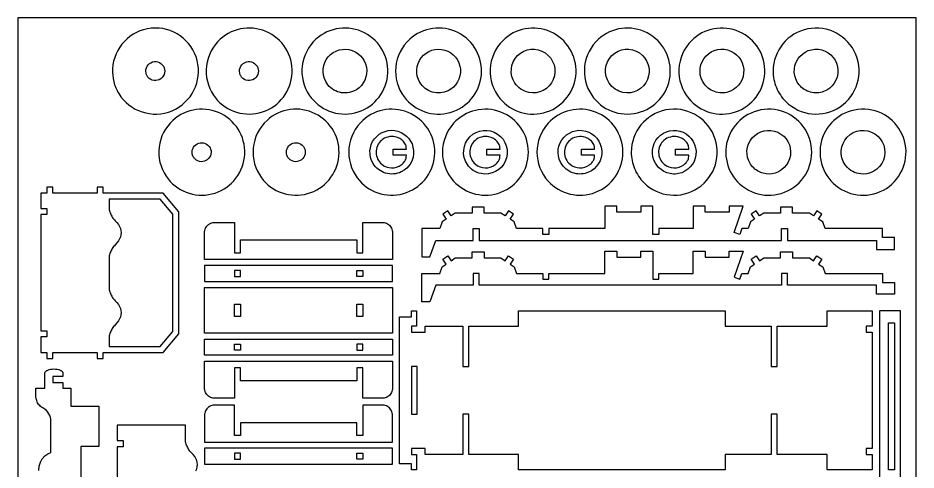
# Model space of a CAD drawing. Extents: x 10.4 to 29.2, y 11.5 to 31.7.
# Drawn here: x 10.4 to 29.18, y 22.24 to 31.69 of the extents above; entities that cross this region are included whole.
import ezdxf

# ---------------------------------------------------------------- set-up
doc = ezdxf.new("R2010")
doc.units = 0
doc.header["$MEASUREMENT"] = 0
doc.layers.get('0').update_dxf_attribs({"linetype": 'CONTINUOUS'})

msp = doc.modelspace()

# ---------------------------------------------------------------- linework, layer by layer
for points in [[(10.401, 11.533), (29.181, 11.533), (29.181, 31.691), (10.401, 31.691)], [(10.879, 24.7), (11.005, 24.7), (11.005, 24.574), (11.13, 24.574), (11.13, 24.7), (12.056, 24.7), (12.056, 24.574), (12.181, 24.574), (12.181, 24.7), (13.434, 24.7), (13.767, 25.09), (13.767, 27.638), (13.434, 28.028), (12.181, 28.028), (12.181, 28.153), (12.056, 28.153), (12.056, 28.028), (11.13, 28.028), (11.13, 28.153), (11.005, 28.153), (11.005, 28.028), (10.879, 28.028), (10.88, 27.705), (11.005, 27.705), (11.005, 27.58), (10.88, 27.58), (10.88, 25.147), (11.005, 25.147), (11.005, 25.022), (10.88, 25.022)], [(12.307, 24.825), (13.376, 24.825), (13.641, 25.136), (13.641, 27.591), (13.376, 27.902), (12.307, 27.902), (12.307, 27.705), (12.311, 27.682), (12.316, 27.659), (12.323, 27.636), (12.331, 27.613), (12.34, 27.591), (12.35, 27.569), (12.361, 27.548), (12.373, 27.528), (12.386, 27.508), (12.401, 27.489), (12.416, 27.47), (12.432, 27.453), (12.469, 27.414), (12.5, 27.374), (12.525, 27.332), (12.542, 27.29), (12.553, 27.248), (12.557, 27.204), (12.554, 27.16), (12.543, 27.116), (12.526, 27.072), (12.501, 27.029), (12.47, 26.988), (12.432, 26.947), (12.416, 26.93), (12.401, 26.911), (12.386, 26.892), (12.373, 26.872), (12.361, 26.852), (12.35, 26.831), (12.34, 26.809), (12.331, 26.787), (12.323, 26.764), (12.316, 26.741), (12.311, 26.718), (12.307, 26.695), (12.307, 26.032), (12.311, 26.009), (12.316, 25.986), (12.323, 25.963), (12.331, 25.94), (12.34, 25.918), (12.35, 25.897), (12.361, 25.875), (12.373, 25.855), (12.386, 25.835), (12.401, 25.816), (12.416, 25.797), (12.432, 25.78), (12.469, 25.741), (12.5, 25.701), (12.525, 25.66), (12.542, 25.617), (12.553, 25.575), (12.557, 25.532), (12.554, 25.487), (12.543, 25.443), (12.526, 25.399), (12.501, 25.357), (12.47, 25.315), (12.432, 25.275), (12.416, 25.257), (12.401, 25.238), (12.386, 25.219), (12.373, 25.199), (12.361, 25.179), (12.35, 25.158), (12.34, 25.136), (12.331, 25.114), (12.323, 25.092), (12.316, 25.069), (12.311, 25.045), (12.307, 25.022)], [(18.846, 26.696), (19.012, 26.696), (19.137, 27.041), (19.919, 27.041), (19.92, 27.291), (20.045, 27.291), (20.045, 27.041), (26.37, 27.041), (26.37, 27.291), (26.495, 27.291), (26.495, 27.041), (28.354, 27.041), (28.354, 26.852), (28.729, 26.852), (28.729, 27.102), (28.479, 27.102), (28.479, 27.291), (27.277, 27.291), (27.229, 27.428), (27.142, 27.485), (27.212, 27.59), (27.107, 27.659), (27.038, 27.554), (26.952, 27.612), (26.599, 27.612), (26.599, 27.737), (26.349, 27.737), (26.349, 27.612), (25.996, 27.612), (25.909, 27.554), (25.84, 27.659), (25.736, 27.59), (25.805, 27.485), (25.719, 27.428), (25.671, 27.291), (25.538, 27.291), (25.494, 27.166), (25.376, 27.208), (25.568, 27.754), (25.273, 27.754), (25.273, 27.629), (24.773, 27.629), (24.773, 27.754), (24.522, 27.754), (24.522, 27.291), (23.802, 27.291), (23.802, 27.166), (23.676, 27.166), (23.676, 27.754), (23.426, 27.754), (23.426, 27.629), (22.925, 27.629), (22.925, 27.754), (22.675, 27.754), (22.675, 27.291), (21.504, 27.291), (21.504, 27.166), (21.379, 27.166), (21.379, 27.291), (20.826, 27.291), (20.779, 27.428), (20.692, 27.485), (20.761, 27.59), (20.657, 27.659), (20.588, 27.554), (20.501, 27.612), (20.149, 27.612), (20.149, 27.737), (19.898, 27.737), (19.898, 27.612), (19.546, 27.612), (19.459, 27.554), (19.39, 27.659), (19.286, 27.59), (19.355, 27.485), (19.268, 27.428), (19.221, 27.291), (18.846, 27.291)], [(14.301, 26.639), (14.301, 27.2), (14.303, 27.225), (14.307, 27.25), (14.314, 27.274), (14.324, 27.297), (14.336, 27.319), (14.351, 27.339), (14.368, 27.358), (14.387, 27.374), (14.408, 27.388), (14.431, 27.399), (14.454, 27.408), (14.478, 27.414), (14.926, 27.414), (14.926, 26.784), (15.051, 26.784), (15.051, 27.049), (17.484, 27.049), (17.484, 26.784), (17.609, 26.784), (17.609, 27.414), (18.057, 27.414), (18.081, 27.408), (18.105, 27.399), (18.127, 27.388), (18.148, 27.374), (18.167, 27.358), (18.184, 27.339), (18.199, 27.319), (18.211, 27.297), (18.221, 27.274), (18.228, 27.25), (18.233, 27.225), (18.234, 27.2), (18.234, 26.639)], [(18.846, 25.757), (18.846, 26.352), (19.221, 26.352), (19.268, 26.489), (19.355, 26.546), (19.286, 26.651), (19.39, 26.72), (19.459, 26.615), (19.546, 26.673), (19.898, 26.673), (19.898, 26.798), (20.149, 26.798), (20.149, 26.673), (20.501, 26.673), (20.588, 26.615), (20.657, 26.72), (20.761, 26.651), (20.692, 26.546), (20.779, 26.489), (20.826, 26.352), (21.379, 26.352), (21.379, 26.227), (21.504, 26.227), (21.504, 26.352), (22.675, 26.352), (22.675, 26.815), (22.925, 26.815), (22.925, 26.69), (23.426, 26.69), (23.426, 26.815), (23.676, 26.815), (23.676, 26.227), (23.802, 26.227), (23.802, 26.352), (24.522, 26.352), (24.522, 26.815), (24.773, 26.815), (24.773, 26.69), (25.273, 26.69), (25.273, 26.815), (25.568, 26.815), (25.376, 26.269), (25.494, 26.227), (25.538, 26.352), (25.671, 26.352), (25.719, 26.489), (25.805, 26.546), (25.736, 26.651), (25.84, 26.72), (25.909, 26.615), (25.996, 26.673), (26.349, 26.673), (26.349, 26.798), (26.599, 26.798), (26.599, 26.673), (26.952, 26.673), (27.038, 26.615), (27.107, 26.72), (27.212, 26.651), (27.142, 26.546), (27.229, 26.489), (27.277, 26.352), (28.479, 26.352), (28.479, 26.163), (28.729, 26.163), (28.729, 25.913), (28.354, 25.913), (28.354, 26.102), (26.495, 26.102), (26.495, 26.352), (26.37, 26.352), (26.37, 26.102), (20.045, 26.102), (20.045, 26.352), (19.92, 26.352), (19.919, 26.102), (19.137, 26.102), (19.012, 25.757)], [(14.301, 26.181), (18.234, 26.181), (18.234, 26.514), (14.301, 26.514)], [(14.926, 26.285), (15.051, 26.285), (15.051, 26.41), (14.926, 26.41)], [(17.484, 26.285), (17.484, 26.41), (17.609, 26.41), (17.609, 26.285)], [(14.301, 25.1), (14.301, 26.056), (18.234, 26.056), (18.234, 25.1)], [(14.926, 25.453), (14.926, 25.704), (15.051, 25.704), (15.051, 25.453)], [(17.484, 25.453), (17.484, 25.704), (17.609, 25.704), (17.609, 25.453)], [(18.376, 22.367), (18.376, 25.445), (18.627, 25.445), (18.627, 25.57), (18.737, 25.57), (18.737, 25.248), (18.627, 25.248), (18.627, 25.122), (18.918, 25.122), (18.918, 25.248), (19.701, 25.248), (19.701, 24.407), (19.826, 24.407), (19.826, 25.248), (20.871, 25.248), (20.871, 25.57), (25.188, 25.57), (25.188, 25.248), (26.152, 25.247), (26.152, 24.407), (26.276, 24.407), (26.276, 25.248), (27.322, 25.248), (27.322, 25.57), (28.26, 25.57), (28.26, 25.248), (28.135, 25.248), (28.135, 25.122), (28.26, 25.122), (28.26, 22.69), (28.135, 22.69), (28.135, 22.564), (28.26, 22.564), (28.26, 22.242), (27.322, 22.242), (27.322, 22.564), (26.276, 22.564), (26.276, 23.405), (26.151, 23.405), (26.151, 22.564), (25.188, 22.564), (25.188, 22.242), (20.871, 22.242), (20.871, 22.564), (19.826, 22.564), (19.826, 23.405), (19.701, 23.405), (19.701, 22.564), (18.918, 22.564), (18.918, 22.69), (18.627, 22.69), (18.627, 22.564), (18.737, 22.564), (18.737, 22.242), (18.627, 22.242), (18.627, 22.367)], [(28.416, 21.992), (28.854, 21.992), (28.855, 25.57), (28.417, 25.57)], [(28.604, 22.242), (28.604, 25.32), (28.729, 25.32), (28.729, 22.242)], [(14.301, 24.643), (14.301, 24.975), (18.234, 24.975), (18.234, 24.643)], [(14.926, 24.872), (15.051, 24.872), (15.051, 24.746), (14.926, 24.746)], [(17.484, 24.746), (17.609, 24.746), (17.609, 24.872), (17.484, 24.872)], [(14.351, 23.818), (14.336, 23.838), (14.324, 23.86), (14.314, 23.883), (14.307, 23.907), (14.303, 23.932), (14.301, 23.957), (14.301, 24.517), (18.234, 24.517), (18.234, 23.957), (18.233, 23.932), (18.228, 23.907), (18.221, 23.883), (18.211, 23.86), (18.199, 23.838), (18.184, 23.818), (18.167, 23.799), (18.148, 23.783), (18.127, 23.769), (18.105, 23.757), (18.081, 23.748), (18.057, 23.742), (17.609, 23.742), (17.609, 24.373), (17.484, 24.373), (17.484, 24.108), (15.051, 24.108), (15.051, 24.373), (14.926, 24.373), (14.926, 23.742), (14.478, 23.742), (14.454, 23.748), (14.431, 23.757), (14.408, 23.769), (14.387, 23.783), (14.368, 23.799)], [(18.752, 23.405), (18.752, 24.407), (18.627, 24.407), (18.627, 23.405)], [(14.301, 22.821), (18.234, 22.821), (18.234, 23.382), (18.233, 23.407), (18.228, 23.431), (18.221, 23.455), (18.211, 23.478), (18.199, 23.5), (18.184, 23.521), (18.167, 23.539), (18.148, 23.555), (18.127, 23.569), (18.105, 23.581), (18.081, 23.59), (18.057, 23.596), (17.609, 23.596), (17.609, 22.965), (17.484, 22.965), (17.484, 23.23), (15.051, 23.23), (15.051, 22.965), (14.926, 22.965), (14.926, 23.596), (14.478, 23.596), (14.454, 23.59), (14.431, 23.581), (14.408, 23.569), (14.387, 23.555), (14.368, 23.539), (14.351, 23.521), (14.336, 23.5), (14.324, 23.478), (14.314, 23.455), (14.307, 23.431), (14.303, 23.407), (14.301, 23.382)], [(14.301, 22.363), (18.234, 22.363), (18.234, 22.695), (14.301, 22.695)], [(14.926, 22.592), (14.926, 22.467), (15.051, 22.467), (15.051, 22.592)], [(17.484, 22.467), (17.484, 22.592), (17.609, 22.592), (17.609, 22.467)]]:
    msp.add_lwpolyline(points, close=True)
for points in [[(12.507, 30.114, 0.860573), (14.148, 30.801, 0.861345), (12.378, 30.627, 0.074492), (12.404, 30.36, 0.074938)], [(14.49, 30.077, 0.69424), (16.128, 30.473, 0.694663), (14.631, 31.246, 0.180176), (14.342, 30.687, 0.180471)], [(16.492, 30.078, 0.694239), (18.129, 30.473, 0.694663), (16.633, 31.246, 0.180175), (16.344, 30.687, 0.180471)], [(18.476, 30.042, 0.685419), (20.091, 30.495, 0.685779), (18.592, 31.246, 0.186395), (18.301, 30.666, 0.186648)], [(20.479, 30.008, 0.685478), (22.07, 30.537, 0.685668), (20.537, 31.216, 0.186474), (20.275, 30.623, 0.186607)], [(22.398, 30.078, 0.694239), (24.036, 30.473, 0.694663), (22.539, 31.246, 0.180175), (22.251, 30.687, 0.180471)], [(24.427, 30.008, 0.685478), (26.018, 30.537, 0.685668), (24.485, 31.216, 0.186474), (24.222, 30.623, 0.186607)], [(26.456, 29.945, 0.820703), (27.922, 30.924, 0.820654), (26.192, 30.58, 0.098506), (26.261, 30.236, 0.098477)], [(16.836, 30.363, -0.686403), (17.388, 31.012, -0.685501), (17.415, 30.159, -0.186591), (17.086, 30.149, -0.185956)], [(18.805, 30.344, -0.686416), (19.326, 31.019, -0.685299), (19.394, 30.169, -0.186733), (19.067, 30.142, -0.185947)], [(20.794, 30.325, -0.823687), (21.427, 30.96, -0.822106), (21.081, 30.133, -0.097631), (20.919, 30.201, -0.096679)], [(22.765, 30.325, -0.823687), (23.398, 30.96, -0.822106), (23.051, 30.133, -0.097631), (22.89, 30.201, -0.096679)], [(24.754, 30.307, -0.713331), (25.24, 31.022, -0.712365), (25.298, 30.159, -0.167975), (25.001, 30.139, -0.167317)], [(26.739, 30.29, -0.731635), (27.211, 31.022, -0.730953), (27.248, 30.151, -0.155433), (26.972, 30.14, -0.154978)], [(13.09, 30.503, -0.929808), (13.441, 30.683, -0.930242), (13.119, 30.455, -0.03614), (13.103, 30.478, -0.036372)], [(15.049, 30.503, -0.929808), (15.4, 30.683, -0.930242), (15.078, 30.455, -0.03614), (15.062, 30.478, -0.036372)], [(13.499, 28.382, 0.69424), (15.137, 28.777, 0.694663), (13.64, 29.55, 0.180176), (13.352, 28.992, 0.180471)], [(15.495, 28.346, 0.68542), (17.111, 28.799, 0.685779), (15.611, 29.55, 0.186395), (15.32, 28.97, 0.186648)], [(17.497, 28.347, 0.685419), (19.112, 28.799, 0.685779), (17.613, 29.55, 0.186395), (17.323, 28.97, 0.186648)], [(19.511, 28.28, 0.685564), (21.075, 28.885, 0.685564), (19.511, 29.489, 0.186546), (19.277, 28.885, 0.186546)], [(21.488, 28.28, 0.685564), (23.052, 28.885, 0.685564), (21.488, 29.489, 0.186546), (21.254, 28.885, 0.186546)], [(23.488, 28.249, 0.820703), (24.955, 29.229, 0.820654), (23.225, 28.885, 0.098506), (23.294, 28.541, 0.098477)], [(25.496, 28.219, 0.740634), (26.974, 29.099, 0.740349), (25.256, 29.194, 0.149194), (25.228, 28.67, 0.149007)], [(27.5, 28.191, 0.731469), (28.94, 29.12, 0.731116), (27.227, 29.194, 0.155324), (27.204, 28.649, 0.155088)], [(17.827, 28.648, -0.686416), (18.347, 29.323, -0.685299), (18.415, 28.473, -0.186733), (18.088, 28.447, -0.185947)], [(19.798, 28.629, -0.823687), (20.43, 29.264, -0.822106), (20.084, 28.437, -0.097631), (19.923, 28.505, -0.096679)], [(21.787, 28.612, -0.713331), (22.273, 29.326, -0.712365), (22.331, 28.464, -0.167975), (22.034, 28.444, -0.167317)], [(23.772, 28.594, -0.731635), (24.244, 29.326, -0.730953), (24.281, 28.456, -0.155433), (24.005, 28.444, -0.154978)], [(25.763, 28.578, -0.750257), (26.221, 29.326, -0.749956), (26.237, 28.448, -0.142886), (25.981, 28.444, -0.142689)], [(27.749, 28.562, -0.82071), (28.247, 29.306, -0.820647), (28.072, 28.428, -0.09851), (27.897, 28.463, -0.098472)], [(18.523, 28.822), (18.246, 28.822), (18.246, 28.947), (18.523, 28.947, 0.000631), (18.519, 29.004, 0.074019), (18.514, 29.024, 0.096508), (18.462, 29.107, 0.152428), (18.29, 29.205, 0.235869), (18.003, 29.131, 0.463748), (18.009, 28.632, 0.167656), (18.211, 28.556, 0.167095), (18.416, 28.621, 0.066322), (18.477, 28.68, 0.075131), (18.514, 28.745, 0.074019), (18.519, 28.765, 0.000631)], [(20.482, 28.822), (20.205, 28.822), (20.205, 28.947), (20.482, 28.947, 0.000631), (20.478, 29.004, 0.074019), (20.473, 29.024, 0.096508), (20.421, 29.107, 0.152428), (20.249, 29.205, 0.235869), (19.962, 29.131, 0.463748), (19.968, 28.632, 0.167656), (20.17, 28.556, 0.167095), (20.375, 28.621, 0.066322), (20.436, 28.68, 0.075131), (20.473, 28.745, 0.074019), (20.478, 28.765, 0.000631)], [(22.459, 28.822), (22.182, 28.822), (22.182, 28.947), (22.459, 28.947, 0.000631), (22.455, 29.004, 0.074019), (22.45, 29.024, 0.096508), (22.398, 29.107, 0.152428), (22.225, 29.205, 0.235869), (21.939, 29.131, 0.463748), (21.945, 28.632, 0.167656), (22.146, 28.556, 0.167095), (22.352, 28.621, 0.066322), (22.413, 28.68, 0.075131), (22.45, 28.745, 0.074019), (22.455, 28.765, 0.000631)], [(24.43, 28.822), (24.153, 28.822), (24.153, 28.947), (24.43, 28.947, 0.000631), (24.425, 29.004, 0.074019), (24.421, 29.024, 0.096508), (24.368, 29.107, 0.152428), (24.196, 29.205, 0.235869), (23.909, 29.131, 0.463748), (23.916, 28.632, 0.167656), (24.117, 28.556, 0.167095), (24.323, 28.621, 0.066322), (24.384, 28.68, 0.075131), (24.421, 28.745, 0.074019), (24.425, 28.765, 0.000631)], [(14.067, 28.79, -0.844559), (14.374, 29.032, -0.844255), (14.163, 28.702, -0.084449), (14.108, 28.738, -0.08427)], [(16.037, 28.79, -0.844559), (16.345, 29.032, -0.844255), (16.134, 28.702, -0.084449), (16.078, 28.738, -0.08427)]]:
    msp.add_lwpolyline(points, format="xyb", close=True)
for points in [[(10.839, 22.231), (10.847, 22.319), (10.871, 22.402), (10.91, 22.476), (10.961, 22.537), (11.022, 22.581), (11.09, 22.607), (11.09, 23.26), (11.087, 23.301), (11.079, 23.341), (11.066, 23.38), (11.048, 23.416), (11.025, 23.45), (10.998, 23.481), (10.967, 23.508), (10.933, 23.531), (10.912, 23.543), (10.892, 23.556), (10.873, 23.571), (10.855, 23.588), (10.839, 23.606), (10.825, 23.625), (10.812, 23.646), (10.801, 23.667), (10.792, 23.69), (10.785, 23.713), (10.78, 23.737), (10.777, 23.761), (10.777, 23.948), (10.964, 23.948), (10.964, 24.265), (10.965, 24.276), (10.968, 24.285), (10.973, 24.295), (10.98, 24.303), (10.989, 24.311), (10.999, 24.318), (11.01, 24.324), (11.022, 24.33), (11.051, 24.34), (11.083, 24.346), (11.116, 24.35), (11.151, 24.352), (11.186, 24.35), (11.22, 24.346), (11.252, 24.34), (11.28, 24.33), (11.293, 24.324), (11.304, 24.318), (11.314, 24.311), (11.323, 24.303), (11.329, 24.295), (11.334, 24.285), (11.338, 24.276), (11.339, 24.198), (11.13, 24.198), (11.13, 24.073), (11.339, 24.073), (11.339, 23.948), (11.505, 23.948), (11.505, 23.573), (12.091, 23.573), (12.091, 22.733), (11.715, 22.733), (11.715, 21.731)], [(14.122, 22.221), (14.14, 22.264), (14.15, 22.308), (14.153, 22.353), (14.15, 22.396), (14.139, 22.439), (14.121, 22.481), (14.097, 22.522), (14.066, 22.562), (14.028, 22.601), (14.012, 22.619), (13.997, 22.637), (13.983, 22.656), (13.97, 22.676), (13.957, 22.697), (13.946, 22.718), (13.936, 22.739), (13.927, 22.762), (13.919, 22.784), (13.913, 22.807), (13.907, 22.83), (13.903, 22.854), (13.903, 23.176), (12.476, 23.176), (12.476, 22.854), (12.601, 22.854), (12.601, 22.728), (12.476, 22.728), (12.476, 20.296)]]:
    msp.add_lwpolyline(points)

doc.saveas('drawing.dxf')
